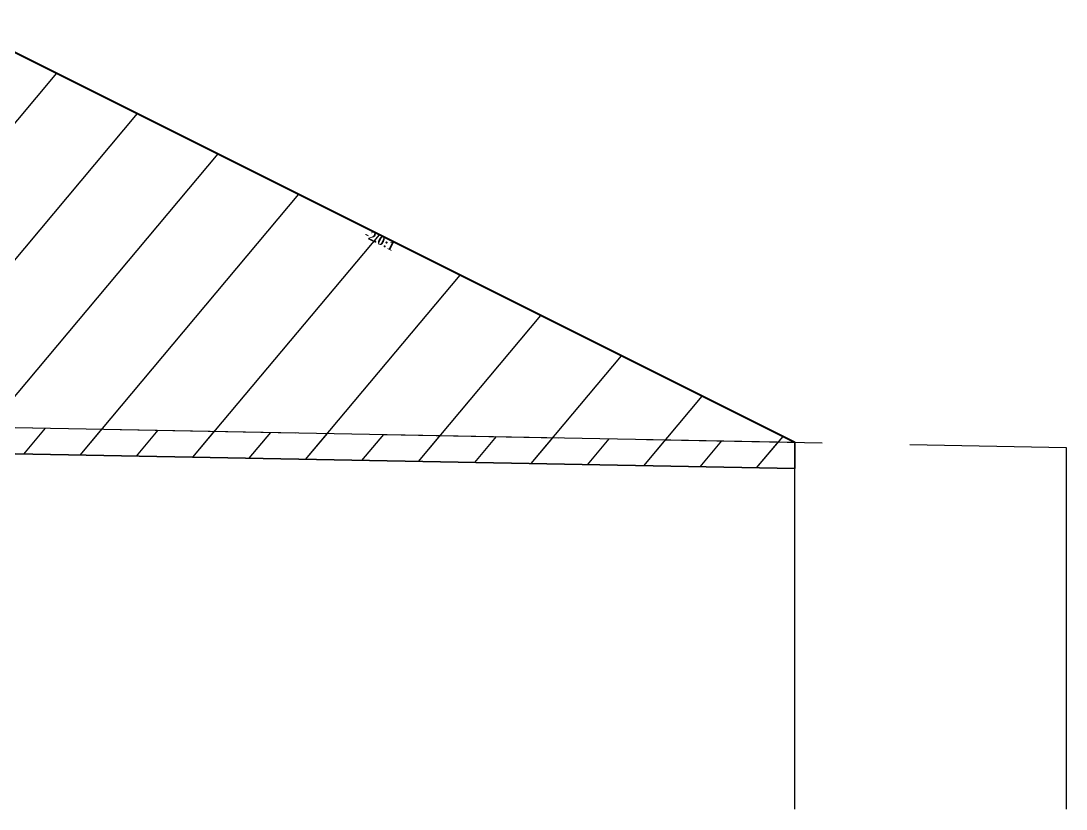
# Model space of a CAD drawing. Header units: millimetres. Extents: x 2762 to 3076, y 916 to 3305.
# Drawn here: x 2827.14 to 2839.05, y 3230.78 to 3239.76 of the extents above; entities that cross this region are included whole.
import ezdxf

# ---------------------------------------------------------------- set-up
doc = ezdxf.new("R2010")
doc.units = ezdxf.units.MM
doc.header["$LTSCALE"] = 2
doc.linetypes.add('CACHE', pattern=[9.525, 6.35, -3.175])
doc.linetypes.add('DASHED', pattern=[0.75, 0.5, -0.25])
doc.layers.add('C-ROAD-CORR', color=5, linetype='Continuous')
doc.layers.add('C-ROAD-SCTN', color=7, linetype='Continuous')
doc.styles.add('C3D_Etiquette', font='romans.shx')

msp = doc.modelspace()

# ---------------------------------------------------------------- hatches: boundary and pattern name
at = {"linetype": 'Continuous', "lineweight": -3}
h = msp.add_hatch(dxfattribs=at)
h.set_pattern_fill('_U', color=3, angle=50, style=0, pattern_type=0)
h.set_pattern_definition([(50, (2807.8434, 3235.9045), (-0.766044, 0.642788), [])])
h.paths.add_polyline_path([(2807.843, 3235.904), (2807.989, 3236.05), (2809.489, 3236.11), (2816.158, 3239.444), (2824.155, 3239.764), (2826.551, 3239.668), (2835.962, 3234.963), (2835.962, 3234.663), (2825.276, 3234.865), (2825.151, 3234.867), (2825.135, 3234.867), (2825.118, 3234.868), (2820.146, 3235.195), (2815.884, 3235.442)])
h.paths.add_polyline_path([(2806.128, 3236.003), (2806.128, 3236.303), (2806.189, 3236.062), (2806.489, 3236.05), (2806.56, 3235.978)])
h = msp.add_hatch(dxfattribs=at)
h.set_pattern_fill('_U', color=150, scale=0.5, angle=50, style=0, pattern_type=0)
h.set_pattern_definition([(50, (2807.84337, 3235.90446), (-0.383022, 0.321394), [])])
h.paths.add_polyline_path([(2807.843, 3235.904), (2807.989, 3236.05), (2809.489, 3236.11), (2815.884, 3235.742), (2820.146, 3235.495), (2825.118, 3235.168), (2825.135, 3235.167), (2825.151, 3235.167), (2825.276, 3235.165), (2835.962, 3234.963), (2835.962, 3234.663), (2825.276, 3234.865), (2825.151, 3234.867), (2825.135, 3234.867), (2825.118, 3234.868), (2820.146, 3235.195), (2815.884, 3235.442)])
h.paths.add_polyline_path([(2806.128, 3236.303), (2809.489, 3236.11), (2807.989, 3236.05), (2807.843, 3235.904), (2806.56, 3235.978), (2806.489, 3236.05), (2806.189, 3236.062)])
h.paths.add_polyline_path([(2806.128, 3236.003), (2806.128, 3236.303), (2806.189, 3236.062), (2806.489, 3236.05), (2806.56, 3235.978)])

# ---------------------------------------------------------------- linework, layer by layer
at = {"color": 253, "linetype": 'Continuous', "lineweight": -3}
for p, q in [((2826.551, 3239.668), (2835.962, 3234.963)), ((2825.276, 3235.165), (2835.962, 3234.963)), ((2835.962, 3234.963), (2835.962, 3234.663)), ((2835.962, 3234.963), (2835.962, 3234.663)), ((2835.962, 3234.663), (2825.276, 3234.865)), ((2835.962, 3234.663), (2825.276, 3234.865))]:
    msp.add_line(p, q, dxfattribs=at)
at = {"color": 105, "linetype": 'DASHED', "lineweight": -3, "ltscale": 2}
msp.add_line((2825.276, 3235.165), (2839.055, 3234.905), dxfattribs=at)
at = {"color": 8, "linetype": 'CACHE', "lineweight": -3}
msp.add_line((2835.962, 3230.784), (2835.962, 3234.963), dxfattribs=at)
at = {"color": 98, "linetype": 'CACHE', "lineweight": -3}
msp.add_line((2839.055, 3234.905), (2839.055, 3230.784), dxfattribs=at)
at = {"color": 6, "linetype": 'Continuous', "lineweight": -3}
msp.add_line((2825.276, 3234.865), (2835.962, 3234.663), dxfattribs=at)
at = {"layer": 'C-ROAD-CORR', "color": 1, "linetype": 'Continuous', "lineweight": 40}
msp.add_line((2826.551, 3239.668), (2835.962, 3234.963), dxfattribs=at)
at = {"layer": 'C-ROAD-SCTN', "color": 154, "linetype": 'Continuous', "lineweight": -3}
msp.add_line((2826.551, 3239.668), (2835.962, 3234.963), dxfattribs=at)
at = {"layer": 'C-ROAD-SCTN', "color": 1, "linetype": 'Continuous', "lineweight": -3}
msp.add_line((2826.551, 3239.668), (2835.962, 3234.963), dxfattribs=at)

# ---------------------------------------------------------------- texts
at = {"color": 7, "linetype": 'Continuous', "lineweight": -3, "insert": (2831.255, 3237.312), "char_height": 0.1, "width": 0.34598, "attachment_point": 2, "rotation": 333.4349, "style": 'C3D_Etiquette'}
msp.add_mtext('{\\fTimes New Roman|b1|i0|c0|p18;-2.0:1}', dxfattribs=at)

doc.saveas('drawing.dxf')
